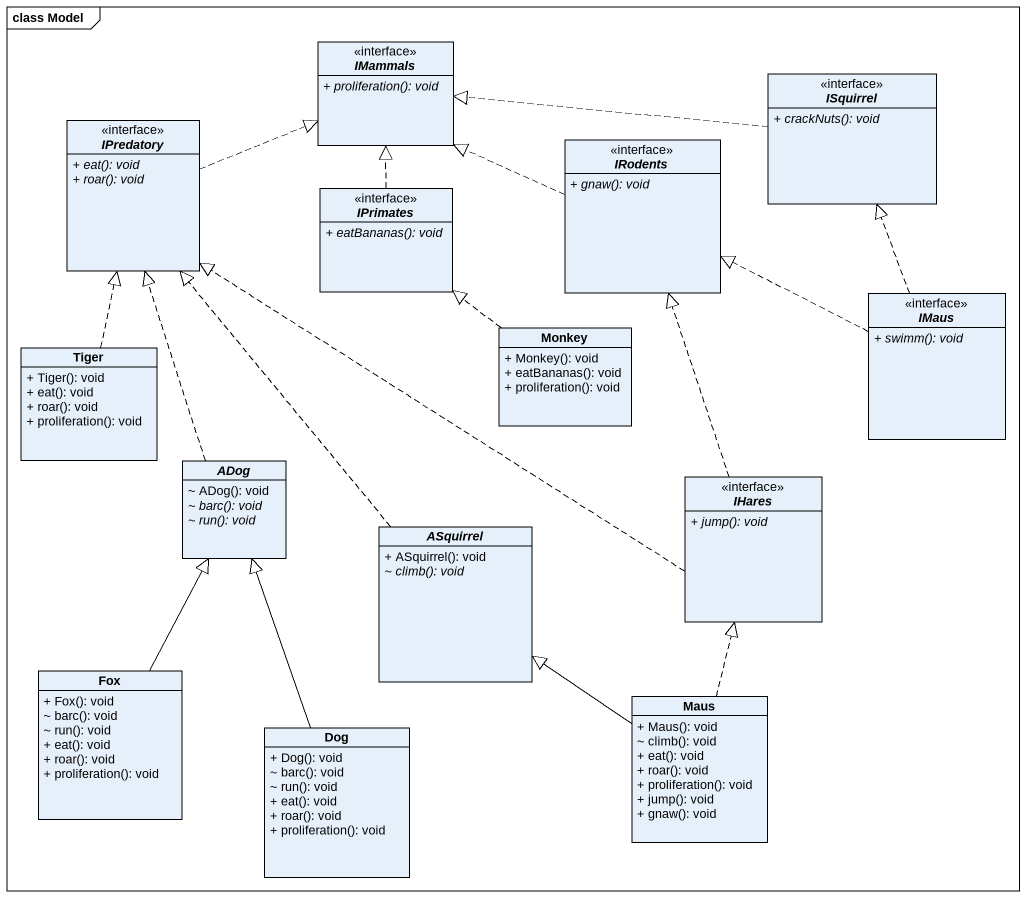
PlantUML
@startuml
mainframe class Model
hide circle
hide empty members
skinparam classAttributeIconSize 0
interface IMammals <<interface>> {
  {abstract} + proliferation(): void
}
interface ISquirrel <<interface>> {
  {abstract} + crackNuts(): void
}
interface IPredatory <<interface>> {
  {abstract} + eat(): void
  {abstract} + roar(): void
}
interface IRodents <<interface>> {
  {abstract} + gnaw(): void
}
interface IPrimates <<interface>> {
  {abstract} + eatBananas(): void
}
interface IMaus <<interface>> {
  {abstract} + swimm(): void
}
class Tiger {
  + Tiger(): void
  + eat(): void
  + roar(): void
  + proliferation(): void
}
class Monkey {
  + Monkey(): void
  + eatBananas(): void
  + proliferation(): void
}
abstract class ADog {
  ~ ADog(): void
  {abstract} ~ barc(): void
  {abstract} ~ run(): void
}
interface IHares <<interface>> {
  {abstract} + jump(): void
}
abstract class ASquirrel {
  + ASquirrel(): void
  {abstract} ~ climb(): void
}
class Fox {
  + Fox(): void
  ~ barc(): void
  ~ run(): void
  + eat(): void
  + roar(): void
  + proliferation(): void
}
class Dog {
  + Dog(): void
  ~ barc(): void
  ~ run(): void
  + eat(): void
  + roar(): void
  + proliferation(): void
}
class Maus {
  + Maus(): void
  ~ climb(): void
  + eat(): void
  + roar(): void
  + proliferation(): void
  + jump(): void
  + gnaw(): void
}
ISquirrel .left.|> IMammals
IPredatory .right.|> IMammals
IRodents .left.|> IMammals
IPrimates .up.|> IMammals
IMaus .up.|> ISquirrel
IMaus .left.|> IRodents
Tiger .up.|> IPredatory
Monkey .up.|> IPrimates
ADog .up.|> IPredatory
IHares .left.|> IPredatory
IHares .up.|> IRodents
ASquirrel .up.|> IPredatory
Fox -up-|> ADog
Dog -up-|> ADog
Maus .up.|> IHares
Maus -up-|> ASquirrel
@enduml
